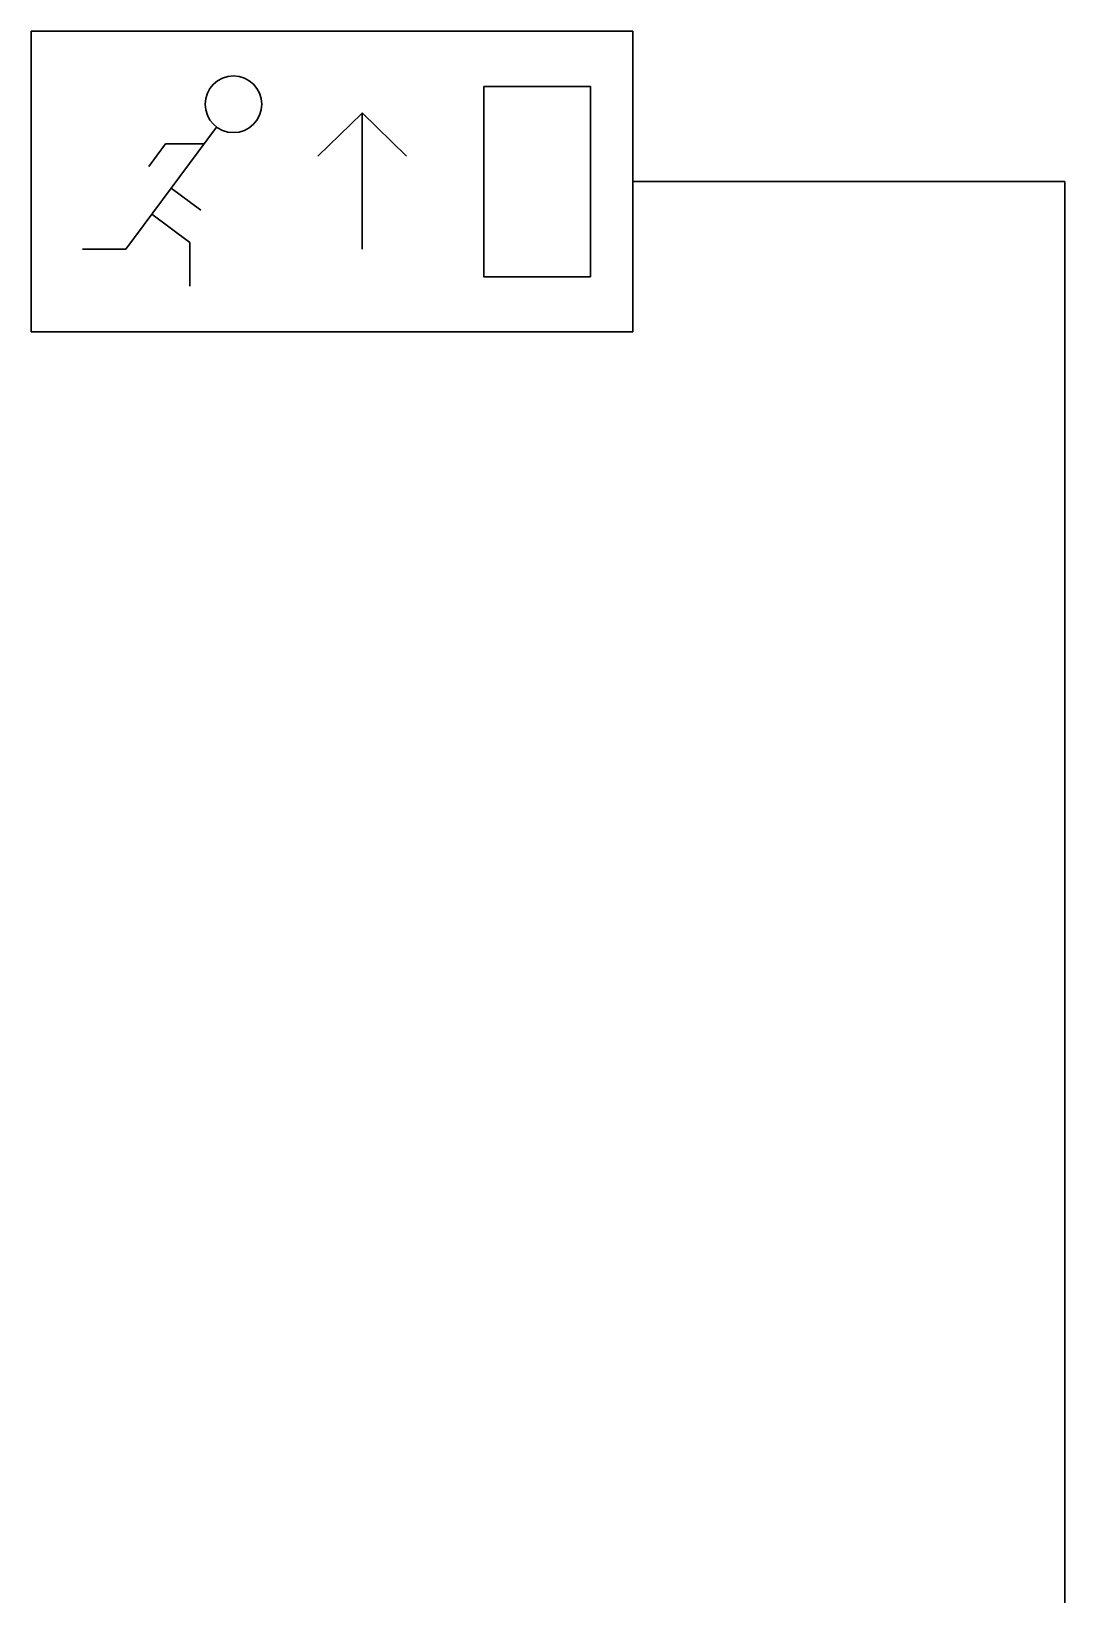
# Model space of a CAD drawing. Extents: x -2012 to 34975, y -1043 to 8321.
# Drawn here: x 17516.1 to 17590.8, y 3536.3 to 3649.5 of the extents above; entities that cross this region are included whole.
import ezdxf

# ---------------------------------------------------------------- set-up
doc = ezdxf.new("R2010")
doc.units = 0
doc.header["$LTSCALE"] = 25
doc.layers.add('E-1x8 W ACİL ÇIKIŞ ARMATÜRÜ (TİP2)', color=7, linetype='Continuous', lineweight=30)
doc.layers.add('E-KABLO', color=7, linetype='Continuous', lineweight=30)

# ---------------------------------------------------------------- blocks, each defined once
blk = doc.blocks.new('100_1x8 W ACİL ÇIKIŞ ARMATÜRÜ (TİP2)')
at = {"layer": 'E-1x8 W ACİL ÇIKIŞ ARMATÜRÜ (TİP2)', "color": 4}
for p, q in [((-3.4, 0), (-3.4, 3.4)), ((-3.4, 3.4), (3.4, 3.4)), ((3.4, 3.4), (3.4, 0)), ((3.4, 0), (-3.4, 0))]:
    blk.add_line(p, q, dxfattribs=at)
at = {"layer": 'E-1x8 W ACİL ÇIKIŞ ARMATÜRÜ (TİP2)', "color": 1}
for p, q in [((0.34, 2.476), (0.34, 0.934)), ((0.34, 2.476), (0.84, 1.989)), ((-1.305, 2.317), (-2.331, 0.937)), ((-0.16, 1.989), (0.335, 2.471)), ((-1.882, 2.125), (-2.072, 1.87)), ((-1.448, 2.125), (-1.882, 2.125)), ((-1.484, 1.378), (-1.818, 1.627)), ((-1.608, 1.01), (-2.039, 1.33)), ((-2.821, 0.937), (-2.331, 0.937)), ((-1.608, 1.01), (-1.608, 0.516))]:
    blk.add_line(p, q, dxfattribs=at)
blk.add_lwpolyline([(1.715, 2.777), (2.92, 2.777), (2.92, 0.623), (1.715, 0.623)], close=True, dxfattribs=at)
blk.add_circle((-1.115, 2.574), 0.32, dxfattribs=at)

msp = doc.modelspace()

# ---------------------------------------------------------------- linework, layer by layer
at = {"layer": 'E-KABLO', "color": 4}
for p, q in [((17559.6, 3638.58), (17590.84, 3638.58)), ((17590.84, 3638.58), (17590.84, 3139.5))]:
    msp.add_line(p, q, dxfattribs=at)

# ---------------------------------------------------------------- block references
at = {"layer": 'E-1x8 W ACİL ÇIKIŞ ARMATÜRÜ (TİP2)', "xscale": 6.4, "yscale": 6.4, "zscale": 6.4}
msp.add_blockref('100_1x8 W ACİL ÇIKIŞ ARMATÜRÜ (TİP2)', (17537.84, 3627.7), dxfattribs=at)

doc.saveas('drawing.dxf')
